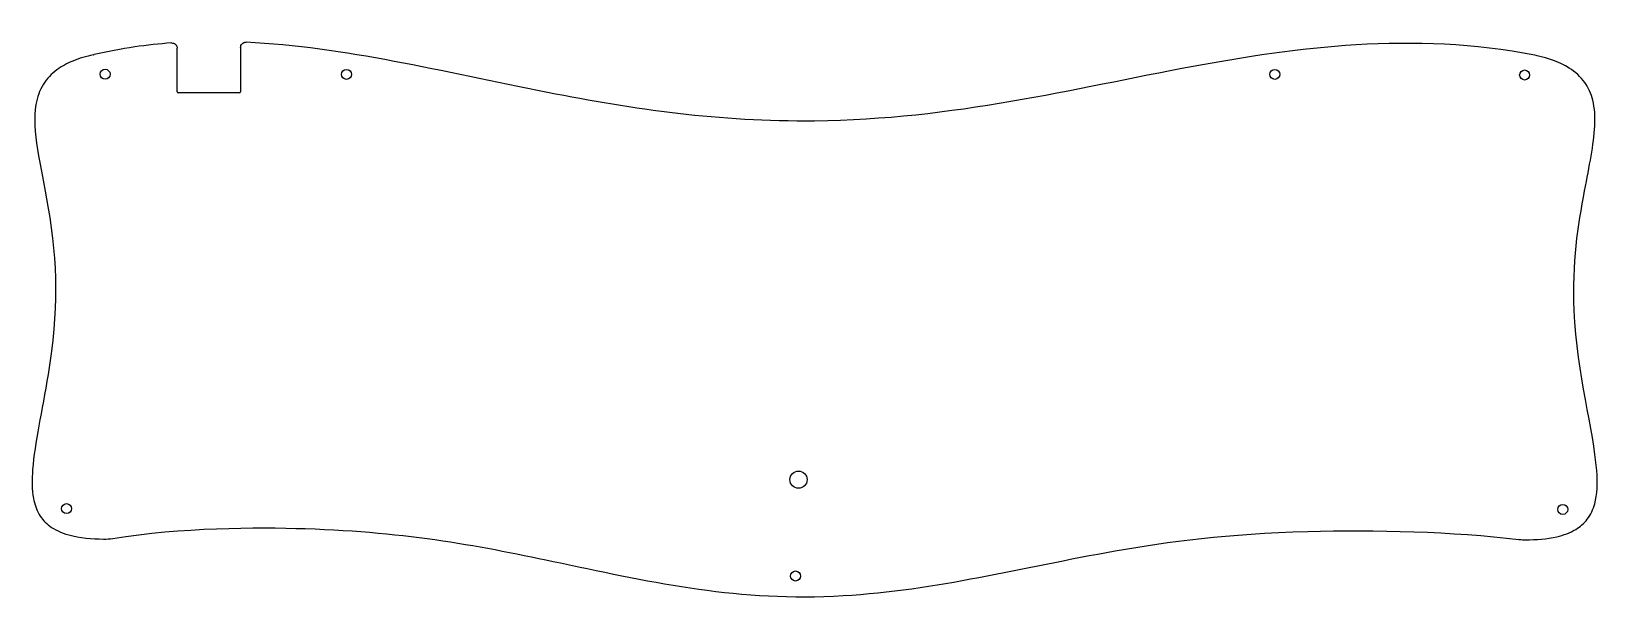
# Model space of a CAD drawing. Header units: millimetres. Extents: x -148 to 148, y -54 to 54.
import ezdxf

# ---------------------------------------------------------------- set-up
doc = ezdxf.new("R2010")
doc.units = ezdxf.units.MM
doc.layers.get('0').update_dxf_attribs({"linetype": 'CONTINUOUS'})

msp = doc.modelspace()

# ---------------------------------------------------------------- linework, layer by layer
for p, q in [((-120.65, 42.52), (-120.65, 50.75)), ((-108.65, 50.89), (-108.65, 42.52)), ((-108.85, 42.32), (-120.45, 42.32))]:
    msp.add_line(p, q)
for centre, radius in [((-134.29, 45.83), 0.95), ((-88.59, 45.81), 0.95), ((87.13, 45.81), 0.95), ((134.43, 45.69), 0.95), ((-3.03, -30.87), 1.63), ((-141.59, -36.35), 0.95), ((141.64, -36.5), 0.95), ((-3.58, -49.1), 0.95)]:
    msp.add_circle(centre, radius)
for centre, radius, start, end in [((-139.47, 62.72), 13.53, 282.5097, 283.1797), ((133.77, 36.14), 13.53, 77.1266, 78.8313), ((-120.45, 42.52), 0.2, 180, 270), ((-108.85, 42.52), 0.2, -90, 0), ((-134.34, -32.63), 9.47, 268.5513, 279.2106), ((134.49, -32.78), 9.47, 263.17, 270.9828)]:
    msp.add_arc(centre, radius, start, end)
for points, knots in [([(136.39, 49.42), (113.43, 53.95), (90.73, 50.83), (48.66, 43.04), (26.5, 37.28), (-18.07, 36.78), (-34.09, 39.17), (-70.49, 46.29), (-89.02, 51), (-107.6, 51.89)], [-22.636086, -22.636086, -22.636086, -22.636086, -17.043719, -17.043719, -10.295633, -10.295633, -5.683039, -5.683039, -0.10486, -0.10486, -0.10486, -0.10486]), ([(-121.72, 51.75), (-124.05, 51.58), (-126.37, 51.33), (-131.27, 50.62), (-133.84, 50.14), (-136.39, 49.54)], [-1.485228, -1.485228, -1.485228, -1.485228, -0.784317, -0.784317, 0, 0, 0, 0]), ([(-121.72, 51.75), (-121.59, 51.76), (-121.46, 51.74), (-121.21, 51.66), (-121.1, 51.6), (-120.9, 51.43), (-120.82, 51.32), (-120.72, 51.14), (-120.69, 51.06), (-120.66, 50.91), (-120.65, 50.83), (-120.65, 50.75)], [0, 0, 0, 0, 0.0390644, 0.0390644, 0.0781289, 0.0781289, 0.1171933, 0.1171933, 0.1409975, 0.1409975, 0.1648017, 0.1648017, 0.1648017, 0.1648017]), ([(-108.65, 50.89), (-108.65, 51.02), (-108.62, 51.15), (-108.52, 51.39), (-108.45, 51.5), (-108.27, 51.68), (-108.16, 51.76), (-107.97, 51.84), (-107.9, 51.86), (-107.75, 51.89), (-107.67, 51.89), (-107.6, 51.89)], [0, 0, 0, 0, 0.0390644, 0.0390644, 0.0781289, 0.0781289, 0.1171933, 0.1171933, 0.1397302, 0.1397302, 0.1622671, 0.1622671, 0.1622671, 0.1622671]), ([(-136.54, 49.51), (-137.85, 49.22), (-139.17, 48.84), (-141.47, 47.88), (-142.5, 47.34), (-144.44, 45.91), (-145.3, 45.02), (-146.71, 42.79), (-147.15, 41.5), (-148.26, 35.2), (-146.49, 28.8), (-143.22, 9.82), (-143.12, 1.19), (-146.21, -17.9), (-147.64, -23.99), (-148.17, -30.93), (-148.16, -32.79), (-147.63, -35.49), (-147.3, -36.51), (-146.24, -38.31), (-145.57, -39.04), (-143.86, -40.32), (-142.7, -40.9), (-139.1, -41.91), (-136.74, -42.1), (-134.58, -42.1)], [-11.888036, -11.888036, -11.888036, -11.888036, -11.297084, -11.297084, -10.790713, -10.790713, -10.238035, -10.238035, -9.629548, -9.629548, -7.423285, -7.423285, -4.402639, -4.402639, -2.684289, -2.684289, -1.983873, -1.983873, -1.539229, -1.539229, -1.11833, -1.11833, -0.647671, -0.647671, 0, 0, 0, 0]), ([(134.65, -42.25), (136.59, -42.25), (138.66, -42.1), (141.79, -41.37), (143.03, -40.93), (144.96, -39.76), (145.68, -39.14), (146.96, -37.48), (147.41, -36.49), (148.18, -33.64), (148.26, -31.54), (147.5, -21.46), (144.39, -11.09), (143.42, 10.15), (144.53, 17.18), (146.67, 28.47), (147.55, 32.54), (147.8, 37.79), (147.71, 39.43), (147.02, 42.14), (146.54, 43.25), (145.03, 45.37), (144.02, 46.28), (141.03, 48.16), (138.88, 48.87), (136.79, 49.33)], [-8.204527, -8.204527, -8.204527, -8.204527, -7.594381, -7.594381, -7.195375, -7.195375, -6.889407, -6.889407, -6.542858, -6.542858, -5.967686, -5.967686, -4.156647, -4.156647, -2.826722, -2.826722, -1.887579, -1.887579, -1.420276, -1.420276, -1.053382, -1.053382, -0.642461, -0.642461, 0, 0, 0, 0]), ([(-132.82, -41.98), (-119.88, -39.88), (-105.64, -39.84), (-76.63, -40.75), (-62.91, -43.49), (-29.91, -50.46), (-14.34, -53.95), (23.07, -51.79), (39.14, -47.47), (67.12, -42.55), (78.11, -41.1), (106.07, -40.31), (120.9, -40.69), (133.36, -42.18)], [-35.689297, -35.689297, -35.689297, -35.689297, -32.297636, -32.297636, -25.050033, -25.050033, -16.192483, -16.192483, -8.286356, -8.286356, -3.764229, -3.764229, 0, 0, 0, 0])]:
    msp.add_open_spline(points, degree=3, knots=knots)

doc.saveas('drawing.dxf')
